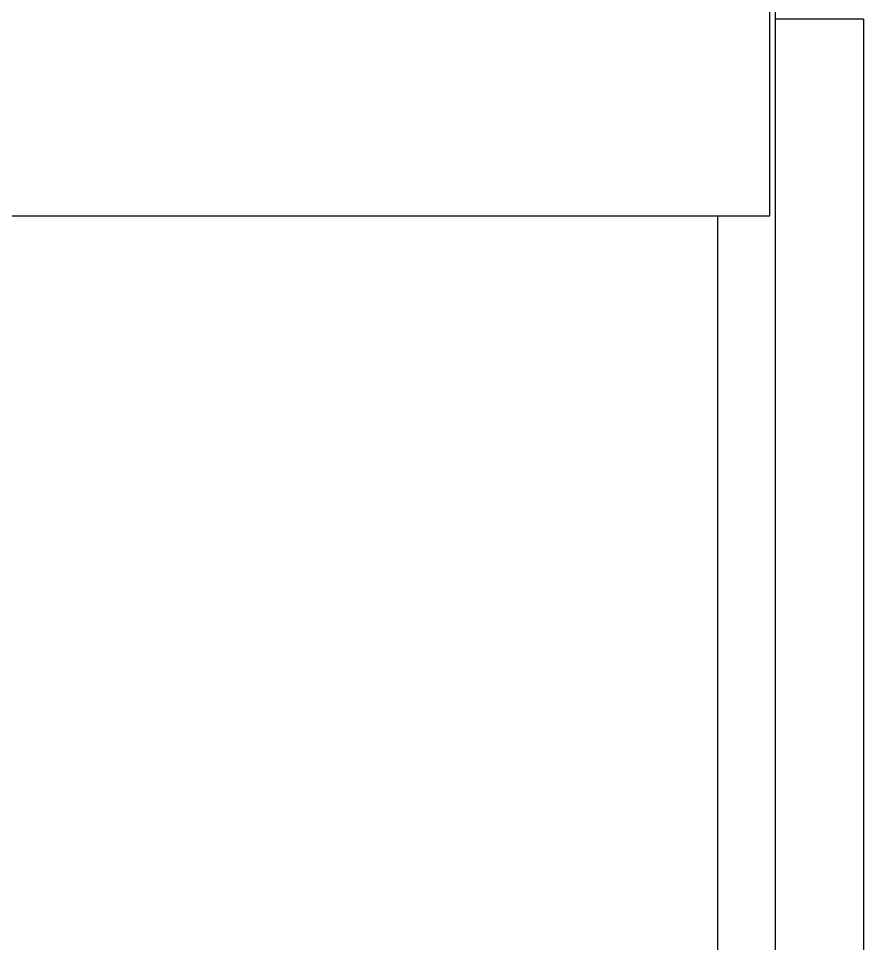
# Model space of a CAD drawing. Header units: millimetres. Extents: x 17700 to 32328, y 19251 to 29476.
# Drawn here: x 18139.63 to 18161.39, y 19565.74 to 19589.57 of the extents above; entities that cross this region are included whole.
import ezdxf

# ---------------------------------------------------------------- set-up
doc = ezdxf.new("R2010")
doc.units = ezdxf.units.MM
doc.header["$LTSCALE"] = 5
doc.layers.add('COIL-CONTROL', color=2, linetype='Continuous')
doc.layers.add('UNIT', color=6, linetype='Continuous')

msp = doc.modelspace()

# ---------------------------------------------------------------- linework, layer by layer
at = {"layer": 'COIL-CONTROL'}
for q in [(18159.125, 19589.5484), (18161.3867, 19519.5437)]:
    msp.add_line((18161.3867, 19589.5484), q, dxfattribs=at)
at = {"layer": 'UNIT'}
for p, q in [((18158.9753, 19584.4836), (18158.9753, 19593.1954)), ((18159.125, 19518.8224), (18159.125, 19593.1954)), ((17970.3153, 19584.4836), (18158.9753, 19584.4836)), ((18157.625, 19584.4836), (18157.625, 19518.8224))]:
    msp.add_line(p, q, dxfattribs=at)

doc.saveas('drawing.dxf')
